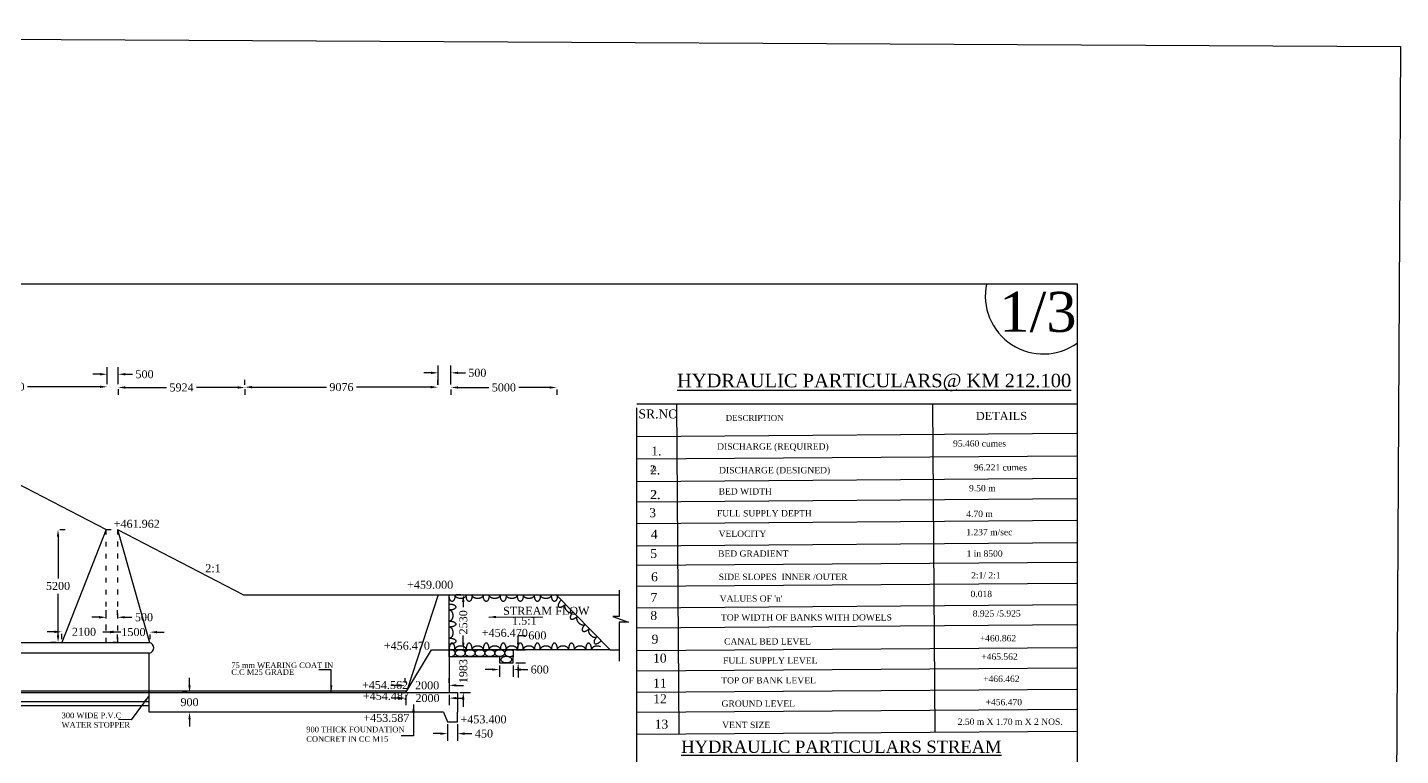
# Model space of a CAD drawing. Header units: inches. Extents: x 84.7 to 174.4, y 40.8 to 102.2.
# Drawn here: x 140.07 to 174.38, y 83.98 to 102.18 of the extents above; entities that cross this region are included whole.
import ezdxf

# ---------------------------------------------------------------- set-up
doc = ezdxf.new("R2010")
doc.units = ezdxf.units.IN
doc.header["$MEASUREMENT"] = 0
doc.linetypes.add('ACAD_ISO03W100', pattern=[30, 12, -18])
for name, color, linetype in [('DIMENSION', 7, 'Continuous'), ('DRAWING', 7, 'Continuous'), ('TEXT', 7, 'Continuous')]:
    doc.layers.add(name, color=color, linetype=linetype)
doc.styles.get("Standard").update_dxf_attribs({"font": 'times.ttf', "height": 0.2})
doc.dimstyles.get("Standard").update_dxf_attribs({"dimtxt": 0.2, "dimasz": 0.18, "dimexe": 0.18, "dimexo": 0.0625, "dimgap": 0.09, "dimtad": 0, "dimtih": 1, "dimtoh": 1, "dimdec": 4, "dimzin": 0, "dimdsep": 46, "dimtxsty": 'Standard', "dimcen": 0.09, "dimadec": 0, "dimazin": 0, "dimtfac": 1, "dimtdec": 4, "dimtofl": 0, "dimtmove": 0, "dimatfit": 3, "dimfxl": 1, "dimtolj": 1, "dimtzin": 0, "dimarcsym": 0})
picture_1 = doc.add_image_def('image1.jpg', size_in_pixel=(7220, 4926))

# ---------------------------------------------------------------- blocks, each defined once
blk = doc.blocks.new('*D18')
at = {"layer": 'Defpoints', "color": 0, "linetype": 'ACAD_ISO03W100', "transparency": 16777216}
for p in [(137.333, 93.197), (142.067, 93.197), (142.067, 93.197)]:
    blk.add_point(p, dxfattribs=at)
at = {"layer": 'DIMENSION', "color": 0, "linetype": 'ACAD_ISO03W100', "lineweight": -2, "transparency": 16777216}
for p, q in [((137.333, 93.26), (137.333, 93.377)), ((142.067, 93.26), (142.067, 93.377)), ((137.513, 93.197), (139.326, 93.197)), ((141.887, 93.197), (140.074, 93.197))]:
    blk.add_line(p, q, dxfattribs=at)
at = {"layer": 'DIMENSION', "color": 0, "linetype": 'ACAD_ISO03W100', "transparency": 16777216}
for points in [[(137.513, 93.227), (137.513, 93.167), (137.333, 93.197)], [(141.887, 93.227), (141.887, 93.167), (142.067, 93.197)]]:
    blk.add_solid(points, dxfattribs=at)
at = {"layer": 'DIMENSION', "color": 0, "linetype": 'ACAD_ISO03W100', "transparency": 16777216, "insert": (139.7, 93.197), "char_height": 0.2, "attachment_point": 5}
blk.add_mtext('\\A1;9000', dxfattribs=at)
blk = doc.blocks.new('*D19')
at = {"layer": 'Defpoints', "color": 0, "linetype": 'ACAD_ISO03W100', "transparency": 16777216}
for p in [(142.34, 93.511), (142.067, 93.197), (142.34, 93.197)]:
    blk.add_point(p, dxfattribs=at)
at = {"layer": 'DIMENSION', "color": 0, "linetype": 'ACAD_ISO03W100', "lineweight": -2, "transparency": 16777216}
for p, q in [((142.067, 93.26), (142.067, 93.691)), ((142.34, 93.26), (142.34, 93.691)), ((141.887, 93.511), (141.707, 93.511)), ((142.52, 93.511), (142.7, 93.511))]:
    blk.add_line(p, q, dxfattribs=at)
at = {"layer": 'DIMENSION', "color": 0, "linetype": 'ACAD_ISO03W100', "transparency": 16777216}
for points in [[(141.887, 93.541), (141.887, 93.481), (142.067, 93.511)], [(142.52, 93.541), (142.52, 93.481), (142.34, 93.511)]]:
    blk.add_solid(points, dxfattribs=at)
at = {"layer": 'DIMENSION', "color": 0, "linetype": 'ACAD_ISO03W100', "transparency": 16777216, "insert": (142.999, 93.511), "char_height": 0.2, "attachment_point": 5}
blk.add_mtext('\\A1;500', dxfattribs=at)
blk = doc.blocks.new('*D20')
at = {"layer": 'Defpoints', "color": 0, "linetype": 'ACAD_ISO03W100', "transparency": 16777216}
for p in [(142.34, 93.197), (145.508, 93.197), (145.508, 93.18)]:
    blk.add_point(p, dxfattribs=at)
at = {"layer": 'DIMENSION', "color": 0, "linetype": 'ACAD_ISO03W100', "lineweight": -2, "transparency": 16777216}
for p, q in [((142.34, 93.135), (142.34, 93)), ((142.52, 93.18), (143.551, 93.18)), ((145.328, 93.18), (144.297, 93.18)), ((145.508, 93.135), (145.508, 93))]:
    blk.add_line(p, q, dxfattribs=at)
at = {"layer": 'DIMENSION', "color": 0, "linetype": 'ACAD_ISO03W100', "transparency": 16777216}
for points in [[(142.52, 93.21), (142.52, 93.15), (142.34, 93.18)], [(145.328, 93.21), (145.328, 93.15), (145.508, 93.18)]]:
    blk.add_solid(points, dxfattribs=at)
at = {"layer": 'DIMENSION', "color": 0, "linetype": 'ACAD_ISO03W100', "transparency": 16777216, "insert": (143.924, 93.18), "char_height": 0.2, "attachment_point": 5}
blk.add_mtext('\\A1;5924', dxfattribs=at)
blk = doc.blocks.new('*D21')
at = {"layer": 'Defpoints', "color": 0, "linetype": 'ACAD_ISO03W100', "transparency": 16777216}
for p in [(145.508, 93.18), (150.331, 93.189), (150.331, 93.18)]:
    blk.add_point(p, dxfattribs=at)
at = {"layer": 'DIMENSION', "color": 0, "linetype": 'ACAD_ISO03W100', "lineweight": -2, "transparency": 16777216}
for p, q in [((145.508, 93.243), (145.508, 93.369)), ((150.331, 93.243), (150.331, 93.369)), ((145.688, 93.189), (147.546, 93.189)), ((150.151, 93.189), (148.293, 93.189))]:
    blk.add_line(p, q, dxfattribs=at)
at = {"layer": 'DIMENSION', "color": 0, "linetype": 'ACAD_ISO03W100', "transparency": 16777216}
for points in [[(145.688, 93.219), (145.688, 93.159), (145.508, 93.189)], [(150.151, 93.219), (150.151, 93.159), (150.331, 93.189)]]:
    blk.add_solid(points, dxfattribs=at)
at = {"layer": 'DIMENSION', "color": 0, "linetype": 'ACAD_ISO03W100', "transparency": 16777216, "insert": (147.919, 93.189), "char_height": 0.2, "attachment_point": 5}
blk.add_mtext('\\A1;9076', dxfattribs=at)
blk = doc.blocks.new('*D22')
at = {"layer": 'Defpoints', "color": 0, "linetype": 'ACAD_ISO03W100', "transparency": 16777216}
for p in [(150.655, 93.547), (150.339, 93.188), (150.655, 93.189)]:
    blk.add_point(p, dxfattribs=at)
at = {"layer": 'DIMENSION', "color": 0, "linetype": 'ACAD_ISO03W100', "lineweight": -2, "transparency": 16777216}
for p, q in [((150.339, 93.25), (150.339, 93.727)), ((150.655, 93.252), (150.655, 93.727)), ((150.159, 93.547), (149.979, 93.547)), ((150.835, 93.547), (151.015, 93.547))]:
    blk.add_line(p, q, dxfattribs=at)
at = {"layer": 'DIMENSION', "color": 0, "linetype": 'ACAD_ISO03W100', "transparency": 16777216}
for points in [[(150.159, 93.577), (150.159, 93.517), (150.339, 93.547)], [(150.835, 93.577), (150.835, 93.517), (150.655, 93.547)]]:
    blk.add_solid(points, dxfattribs=at)
at = {"layer": 'DIMENSION', "color": 0, "linetype": 'ACAD_ISO03W100', "transparency": 16777216, "insert": (151.314, 93.547), "char_height": 0.2, "attachment_point": 5}
blk.add_mtext('\\A1;500', dxfattribs=at)
blk = doc.blocks.new('*D23')
at = {"layer": 'Defpoints', "color": 0, "linetype": 'ACAD_ISO03W100', "transparency": 16777216}
for p in [(150.655, 93.189), (153.299, 93.189), (153.299, 93.18)]:
    blk.add_point(p, dxfattribs=at)
at = {"layer": 'DIMENSION', "color": 0, "linetype": 'ACAD_ISO03W100', "lineweight": -2, "transparency": 16777216}
for p, q in [((150.655, 93.127), (150.655, 93)), ((150.835, 93.18), (151.604, 93.18)), ((153.119, 93.18), (152.35, 93.18)), ((153.299, 93.127), (153.299, 93))]:
    blk.add_line(p, q, dxfattribs=at)
at = {"layer": 'DIMENSION', "color": 0, "linetype": 'ACAD_ISO03W100', "transparency": 16777216}
for points in [[(150.835, 93.21), (150.835, 93.15), (150.655, 93.18)], [(153.119, 93.21), (153.119, 93.15), (153.299, 93.18)]]:
    blk.add_solid(points, dxfattribs=at)
at = {"layer": 'DIMENSION', "color": 0, "linetype": 'ACAD_ISO03W100', "transparency": 16777216, "insert": (151.977, 93.18), "char_height": 0.2, "attachment_point": 5}
blk.add_mtext('\\A1;5000', dxfattribs=at)
blk = doc.blocks.new('*D34')
at = {"layer": 'Defpoints', "color": 0, "linetype": 'ACAD_ISO03W100', "transparency": 16777216}
for p in [(150.569, 84.822), (150.816, 84.822), (150.816, 84.526)]:
    blk.add_point(p, dxfattribs=at)
at = {"layer": 'DIMENSION', "color": 0, "linetype": 'ACAD_ISO03W100', "lineweight": -2, "transparency": 16777216}
for p, q in [((150.569, 84.76), (150.569, 84.346)), ((150.816, 84.76), (150.816, 84.346)), ((150.389, 84.526), (150.209, 84.526)), ((150.996, 84.526), (151.176, 84.526))]:
    blk.add_line(p, q, dxfattribs=at)
at = {"layer": 'DIMENSION', "color": 0, "linetype": 'ACAD_ISO03W100', "transparency": 16777216}
for points in [[(150.389, 84.556), (150.389, 84.496), (150.569, 84.526)], [(150.996, 84.556), (150.996, 84.496), (150.816, 84.526)]]:
    blk.add_solid(points, dxfattribs=at)
at = {"layer": 'DIMENSION', "color": 0, "linetype": 'ACAD_ISO03W100', "transparency": 16777216, "insert": (151.48, 84.526), "char_height": 0.2, "attachment_point": 5}
blk.add_mtext('\\A1;450', dxfattribs=at)
blk = doc.blocks.new('*D35')
at = {"layer": 'Defpoints', "color": 0, "linetype": 'ACAD_ISO03W100', "transparency": 16777216}
for p in [(149.53, 85.557), (150.611, 85.557), (150.611, 85.414)]:
    blk.add_point(p, dxfattribs=at)
at = {"layer": 'DIMENSION', "color": 0, "linetype": 'ACAD_ISO03W100', "lineweight": -2, "transparency": 16777216}
for p, q in [((149.53, 85.495), (149.53, 85.234)), ((150.611, 85.495), (150.611, 85.234)), ((149.35, 85.414), (149.17, 85.414)), ((150.791, 85.414), (150.971, 85.414))]:
    blk.add_line(p, q, dxfattribs=at)
at = {"layer": 'DIMENSION', "color": 0, "linetype": 'ACAD_ISO03W100', "transparency": 16777216}
for points in [[(149.35, 85.444), (149.35, 85.384), (149.53, 85.414)], [(150.791, 85.444), (150.791, 85.384), (150.611, 85.414)]]:
    blk.add_solid(points, dxfattribs=at)
at = {"layer": 'DIMENSION', "color": 0, "linetype": 'ACAD_ISO03W100', "transparency": 16777216, "insert": (150.07, 85.414), "char_height": 0.2, "attachment_point": 5}
blk.add_mtext('\\A1;2000', dxfattribs=at)
blk = doc.blocks.new('*D36')
at = {"layer": 'Defpoints', "color": 0, "linetype": 'ACAD_ISO03W100', "transparency": 16777216}
for p in [(149.509, 85.733), (150.611, 85.733), (150.611, 85.733)]:
    blk.add_point(p, dxfattribs=at)
at = {"layer": 'DIMENSION', "color": 0, "linetype": 'ACAD_ISO03W100', "lineweight": -2, "transparency": 16777216}
for p, q in [((149.509, 85.795), (149.509, 85.913)), ((150.611, 85.795), (150.611, 85.913)), ((149.329, 85.733), (149.149, 85.733)), ((150.791, 85.733), (150.971, 85.733))]:
    blk.add_line(p, q, dxfattribs=at)
at = {"layer": 'DIMENSION', "color": 0, "linetype": 'ACAD_ISO03W100', "transparency": 16777216}
for points in [[(149.329, 85.763), (149.329, 85.703), (149.509, 85.733)], [(150.791, 85.763), (150.791, 85.703), (150.611, 85.733)]]:
    blk.add_solid(points, dxfattribs=at)
at = {"layer": 'DIMENSION', "color": 0, "linetype": 'ACAD_ISO03W100', "transparency": 16777216, "insert": (150.06, 85.733), "char_height": 0.2, "attachment_point": 5}
blk.add_mtext('\\A1;2000', dxfattribs=at)
blk = doc.blocks.new('*D37')
at = {"layer": 'Defpoints', "color": 0, "linetype": 'ACAD_ISO03W100', "transparency": 16777216}
for p in [(150.918, 86.621), (150.963, 86.621), (150.816, 85.557)]:
    blk.add_point(p, dxfattribs=at)
at = {"layer": 'DIMENSION', "color": 0, "linetype": 'ACAD_ISO03W100', "lineweight": -2, "transparency": 16777216}
for p, q in [((150.963, 86.801), (150.963, 86.981)), ((150.981, 86.621), (151.143, 86.621)), ((150.879, 85.557), (151.143, 85.557)), ((150.963, 85.377), (150.963, 85.197))]:
    blk.add_line(p, q, dxfattribs=at)
at = {"layer": 'DIMENSION', "color": 0, "linetype": 'ACAD_ISO03W100', "transparency": 16777216}
for points in [[(150.933, 86.801), (150.993, 86.801), (150.963, 86.621)], [(150.933, 85.377), (150.993, 85.377), (150.963, 85.557)]]:
    blk.add_solid(points, dxfattribs=at)
at = {"layer": 'DIMENSION', "color": 0, "linetype": 'ACAD_ISO03W100', "transparency": 16777216, "insert": (150.963, 86.089), "char_height": 0.2, "attachment_point": 5, "rotation": 90}
blk.add_mtext('\\A1;1983', dxfattribs=at)
blk = doc.blocks.new('*D38')
at = {"layer": 'Defpoints', "color": 0, "linetype": 'ACAD_ISO03W100', "transparency": 16777216}
for p in [(150.963, 87.997), (150.963, 87.997), (150.963, 86.621)]:
    blk.add_point(p, dxfattribs=at)
at = {"layer": 'DIMENSION', "color": 0, "linetype": 'ACAD_ISO03W100', "lineweight": -2, "transparency": 16777216}
for p, q in [((150.9, 87.997), (150.783, 87.997)), ((150.963, 87.817), (150.963, 87.686)), ((150.963, 86.801), (150.963, 86.932)), ((150.9, 86.621), (150.783, 86.621))]:
    blk.add_line(p, q, dxfattribs=at)
at = {"layer": 'DIMENSION', "color": 0, "linetype": 'ACAD_ISO03W100', "transparency": 16777216}
for points in [[(150.933, 87.817), (150.993, 87.817), (150.963, 87.997)], [(150.933, 86.801), (150.993, 86.801), (150.963, 86.621)]]:
    blk.add_solid(points, dxfattribs=at)
at = {"layer": 'DIMENSION', "color": 0, "linetype": 'ACAD_ISO03W100', "transparency": 16777216, "insert": (150.963, 87.309), "char_height": 0.2, "attachment_point": 5, "rotation": 90}
blk.add_mtext('\\A1;2530', dxfattribs=at)
blk = doc.blocks.new('*D39')
at = {"layer": 'Defpoints', "color": 0, "linetype": 'ACAD_ISO03W100', "transparency": 16777216}
for p in [(151.868, 86.292), (152.213, 86.292), (152.213, 86.128)]:
    blk.add_point(p, dxfattribs=at)
at = {"layer": 'DIMENSION', "color": 0, "linetype": 'ACAD_ISO03W100', "lineweight": -2, "transparency": 16777216}
for p, q in [((151.688, 86.128), (151.508, 86.128)), ((151.868, 86.23), (151.868, 85.948)), ((152.213, 86.23), (152.213, 85.948)), ((152.393, 86.128), (152.573, 86.128))]:
    blk.add_line(p, q, dxfattribs=at)
at = {"layer": 'DIMENSION', "color": 0, "linetype": 'ACAD_ISO03W100', "transparency": 16777216}
for points in [[(151.688, 86.158), (151.688, 86.098), (151.868, 86.128)], [(152.393, 86.158), (152.393, 86.098), (152.213, 86.128)]]:
    blk.add_solid(points, dxfattribs=at)
at = {"layer": 'DIMENSION', "color": 0, "linetype": 'ACAD_ISO03W100', "transparency": 16777216, "insert": (152.873, 86.128), "char_height": 0.2, "attachment_point": 5}
blk.add_mtext('\\A1;600', dxfattribs=at)
blk = doc.blocks.new('*D40')
at = {"layer": 'Defpoints', "color": 0, "linetype": 'ACAD_ISO03W100', "transparency": 16777216}
for p in [(152.213, 86.621), (152.334, 86.621), (152.213, 86.292)]:
    blk.add_point(p, dxfattribs=at)
at = {"layer": 'DIMENSION', "color": 0, "linetype": 'ACAD_ISO03W100', "lineweight": -2, "transparency": 16777216}
for p, q in [((152.334, 86.801), (152.334, 86.981)), ((152.334, 86.981), (152.514, 86.981)), ((152.276, 86.621), (152.514, 86.621)), ((152.276, 86.292), (152.514, 86.292)), ((152.334, 86.112), (152.334, 85.932))]:
    blk.add_line(p, q, dxfattribs=at)
at = {"layer": 'DIMENSION', "color": 0, "linetype": 'ACAD_ISO03W100', "transparency": 16777216}
for points in [[(152.304, 86.801), (152.364, 86.801), (152.334, 86.621)], [(152.304, 86.112), (152.364, 86.112), (152.334, 86.292)]]:
    blk.add_solid(points, dxfattribs=at)
at = {"layer": 'DIMENSION', "color": 0, "linetype": 'ACAD_ISO03W100', "transparency": 16777216, "insert": (152.814, 86.981), "char_height": 0.2, "attachment_point": 5}
blk.add_mtext('\\A1;600', dxfattribs=at)
blk = doc.blocks.new('*D41')
at = {"layer": 'Defpoints', "color": 0, "linetype": 'ACAD_ISO03W100', "transparency": 16777216}
for p in [(144.123, 85.557), (144.123, 85.557), (144.155, 85.066)]:
    blk.add_point(p, dxfattribs=at)
at = {"layer": 'DIMENSION', "color": 0, "linetype": 'ACAD_ISO03W100', "lineweight": -2, "transparency": 16777216}
for p, q in [((144.123, 85.737), (144.123, 85.917)), ((144.06, 85.557), (143.943, 85.557)), ((144.092, 85.066), (143.943, 85.066)), ((144.123, 84.886), (144.123, 84.706))]:
    blk.add_line(p, q, dxfattribs=at)
at = {"layer": 'DIMENSION', "color": 0, "linetype": 'ACAD_ISO03W100', "transparency": 16777216}
for points in [[(144.093, 85.737), (144.153, 85.737), (144.123, 85.557)], [(144.093, 84.886), (144.153, 84.886), (144.123, 85.066)]]:
    blk.add_solid(points, dxfattribs=at)
at = {"layer": 'DIMENSION', "color": 0, "linetype": 'ACAD_ISO03W100', "transparency": 16777216, "insert": (144.123, 85.312), "char_height": 0.2, "attachment_point": 5}
blk.add_mtext('\\A1;900', dxfattribs=at)
blk = doc.blocks.new('*D50')
at = {"layer": 'Defpoints', "color": 0, "linetype": 'ACAD_ISO03W100', "transparency": 16777216}
for p in [(140.823, 89.629), (140.837, 89.629), (140.857, 86.804)]:
    blk.add_point(p, dxfattribs=at)
at = {"layer": 'DIMENSION', "color": 0, "linetype": 'ACAD_ISO03W100', "lineweight": -2, "transparency": 16777216}
for p, q in [((140.886, 89.629), (141.017, 89.629)), ((140.837, 89.449), (140.837, 88.408)), ((140.837, 86.984), (140.837, 88.025)), ((140.794, 86.804), (140.657, 86.804))]:
    blk.add_line(p, q, dxfattribs=at)
at = {"layer": 'DIMENSION', "color": 0, "linetype": 'ACAD_ISO03W100', "transparency": 16777216}
for points in [[(140.807, 89.449), (140.867, 89.449), (140.837, 89.629)], [(140.807, 86.984), (140.867, 86.984), (140.837, 86.804)]]:
    blk.add_solid(points, dxfattribs=at)
at = {"layer": 'DIMENSION', "color": 0, "linetype": 'ACAD_ISO03W100', "transparency": 16777216, "insert": (140.837, 88.217), "char_height": 0.2, "attachment_point": 5}
blk.add_mtext('\\A1;5200', dxfattribs=at)
blk = doc.blocks.new('*D51')
at = {"layer": 'Defpoints', "color": 0, "linetype": 'ACAD_ISO03W100', "transparency": 16777216}
for p in [(140.928, 87.084), (142.044, 87.071), (142.044, 87.071)]:
    blk.add_point(p, dxfattribs=at)
at = {"layer": 'DIMENSION', "color": 0, "linetype": 'ACAD_ISO03W100', "lineweight": -2, "transparency": 16777216}
for p, q in [((142.044, 87.133), (142.044, 87.251)), ((140.748, 87.071), (140.568, 87.071)), ((140.928, 87.022), (140.928, 86.891)), ((142.224, 87.071), (142.404, 87.071))]:
    blk.add_line(p, q, dxfattribs=at)
at = {"layer": 'DIMENSION', "color": 0, "linetype": 'ACAD_ISO03W100', "transparency": 16777216}
for points in [[(140.748, 87.101), (140.748, 87.041), (140.928, 87.071)], [(142.224, 87.101), (142.224, 87.041), (142.044, 87.071)]]:
    blk.add_solid(points, dxfattribs=at)
at = {"layer": 'DIMENSION', "color": 0, "linetype": 'ACAD_ISO03W100', "transparency": 16777216, "insert": (141.486, 87.071), "char_height": 0.2, "attachment_point": 5}
blk.add_mtext('\\A1;2100', dxfattribs=at)
blk = doc.blocks.new('*D52')
at = {"layer": 'Defpoints', "color": 0, "linetype": 'ACAD_ISO03W100', "transparency": 16777216}
for p in [(142.314, 87.071), (143.131, 87.07), (143.131, 87.064)]:
    blk.add_point(p, dxfattribs=at)
at = {"layer": 'DIMENSION', "color": 0, "linetype": 'ACAD_ISO03W100', "lineweight": -2, "transparency": 16777216}
for p, q in [((142.134, 87.064), (141.954, 87.064)), ((142.314, 87.008), (142.314, 86.884)), ((143.131, 87.008), (143.131, 86.884)), ((143.311, 87.064), (143.491, 87.064))]:
    blk.add_line(p, q, dxfattribs=at)
at = {"layer": 'DIMENSION', "color": 0, "linetype": 'ACAD_ISO03W100', "transparency": 16777216}
for points in [[(142.134, 87.094), (142.134, 87.034), (142.314, 87.064)], [(143.311, 87.094), (143.311, 87.034), (143.131, 87.064)]]:
    blk.add_solid(points, dxfattribs=at)
at = {"layer": 'DIMENSION', "color": 0, "linetype": 'ACAD_ISO03W100', "transparency": 16777216, "insert": (142.722, 87.064), "char_height": 0.2, "attachment_point": 5}
blk.add_mtext('\\A1;1500', dxfattribs=at)
blk = doc.blocks.new('*D53')
at = {"layer": 'Defpoints', "color": 0, "linetype": 'ACAD_ISO03W100', "transparency": 16777216}
for p in [(142.042, 87.435), (142.325, 87.435), (142.325, 87.435)]:
    blk.add_point(p, dxfattribs=at)
at = {"layer": 'DIMENSION', "color": 0, "linetype": 'ACAD_ISO03W100', "lineweight": -2, "transparency": 16777216}
for p, q in [((142.042, 87.497), (142.042, 87.615)), ((142.325, 87.497), (142.325, 87.615)), ((141.862, 87.435), (141.682, 87.435)), ((142.505, 87.435), (142.685, 87.435))]:
    blk.add_line(p, q, dxfattribs=at)
at = {"layer": 'DIMENSION', "color": 0, "linetype": 'ACAD_ISO03W100', "transparency": 16777216}
for points in [[(141.862, 87.465), (141.862, 87.405), (142.042, 87.435)], [(142.505, 87.465), (142.505, 87.405), (142.325, 87.435)]]:
    blk.add_solid(points, dxfattribs=at)
at = {"layer": 'DIMENSION', "color": 0, "linetype": 'ACAD_ISO03W100', "transparency": 16777216, "insert": (142.985, 87.435), "char_height": 0.2, "attachment_point": 5}
blk.add_mtext('\\A1;500', dxfattribs=at)

msp = doc.modelspace()

# ---------------------------------------------------------------- linework, layer by layer
at = {"layer": 'DRAWING'}
msp.add_line((106.50757, 86.80393), (143.12601, 86.80393), dxfattribs=at)
at = {"layer": 'DRAWING', "linetype": 'ACAD_ISO03W100'}
msp.add_line((143.12601, 86.53871), (106.50757, 86.53871), dxfattribs=at)
at = {"layer": 'DRAWING'}
msp.add_lwpolyline([(91.11446, 95.7754), (166.30488, 95.7754), (166.30488, 45.81137), (91.11446, 45.81137)], close=True, dxfattribs=at)
for points in [[(156.29055, 92.77093), (156.35141, 84.51643)], [(162.68763, 92.77093), (162.74813, 84.56359)], [(107.59775, 89.61295), (112.36037, 92.05624), (117.09091, 92.05624), (117.14817, 92.05624), (123.081, 89.03278), (128.12252, 89.03278), (134.68464, 92.35108), (135.25003, 92.35108), (135.663, 92.0771), (137.30628, 92.0771), (142.04215, 89.62844)], [(155.29807, 91.95812), (166.28228, 92.03909)], [(155.29807, 91.3937), (166.28644, 91.4747)], [(155.29807, 90.82915), (166.28644, 90.91015)], [(155.29807, 90.32202), (166.28644, 90.40303)], [(155.29807, 89.778), (166.28644, 89.85901)], [(155.29807, 89.22477), (166.28644, 89.30578)], [(155.29807, 88.73608), (166.28644, 88.81709)], [(155.29807, 88.21049), (166.28644, 88.2915)], [(155.29807, 87.67012), (166.28644, 87.75113)], [(155.29807, 87.17221), (166.28644, 87.25322)], [(96.68565, 85.55719), (96.68565, 84.41128), (96.90349, 84.41128), (97.11568, 85.22585), (143.11789, 85.22585), (143.11789, 86.53871)], [(149.53033, 85.55719), (150.1729, 86.62396), (150.61055, 86.62396), (150.61055, 85.55719)], [(155.29807, 86.60055), (166.28644, 86.68155)], [(155.29807, 86.09341), (166.28644, 86.17441)], [(92.41468, 85.55719), (150.81234, 85.55719)], [(97.45965, 85.59867), (149.55532, 85.59867)], [(155.29807, 85.55861), (166.28644, 85.63962)], [(143.11789, 85.31902), (106.50757, 85.31902)], [(155.29807, 85.06069), (166.28644, 85.1417)], [(155.30214, 84.5087), (166.29051, 84.5897)]]:
    msp.add_lwpolyline(points, dxfattribs=at)
at = {"layer": 'DRAWING', "linetype": 'ACAD_ISO03W100'}
for points in [[(142.04215, 89.62844), (140.93599, 86.80393)], [(142.32544, 89.62844), (143.12601, 86.80393)], [(142.32544, 89.62844), (145.47137, 87.99727), (150.61055, 87.99727)], [(150.33753, 87.99727), (149.55532, 85.59867)], [(150.61055, 86.62396), (150.61055, 87.99727)], [(153.28468, 87.99727), (154.8393, 87.99727)], [(154.86108, 88.11418), (154.86108, 87.45622), (154.70321, 87.45622), (155.08972, 87.30941), (154.86108, 87.30941), (154.86108, 86.3415)], [(151.86798, 86.44378), (150.61055, 86.44378), (150.61055, 86.62133), (152.21333, 86.62133), (152.21333, 86.44378)], [(154.63079, 86.62133), (154.86108, 86.62133)], [(151.86798, 86.44378), (151.86798, 86.29233), (152.21333, 86.29233), (152.21333, 86.44378)], [(150.46758, 85.06614), (143.11789, 85.06614), (143.11789, 85.55719), (150.81623, 85.55719), (150.81623, 85.06614)], [(150.46758, 85.06614), (150.56943, 84.82204), (150.81623, 84.82204), (150.81623, 85.06614)]]:
    msp.add_lwpolyline(points, dxfattribs=at)
at = {"layer": 'DRAWING', "linetype": 'ACAD_ISO03W100', "ltscale": 0.01}
msp.add_lwpolyline([(142.04215, 89.62844), (142.32544, 89.62844), (142.32544, 86.80393), (142.04215, 86.80393)], close=True, dxfattribs=at)
at = {"layer": 'DRAWING', "linetype": 'ACAD_ISO03W100'}
msp.add_lwpolyline([(150.61055, 87.99727), (153.28468, 87.99727), (154.63079, 86.62133), (150.61055, 86.62133)], close=True, dxfattribs=at)
msp.add_arc((165.45652, 95.46865), 1.45041, 167.790139, 305.796946, dxfattribs=at)
at = {"layer": 'DRAWING'}
msp.add_arc((143.09148, 86.67132), 0.13703, 284.594442, 75.405558, dxfattribs=at)
at = {"layer": 'DRAWING', "linetype": 'ACAD_ISO03W100', "extrusion": (0, 0, -1)}
for centre, major_axis, ratio, start_param, end_param in [((150.68307, 87.97986), (0, -0.1484), 0.49206342, 4.5948168, 7.97155381), ((150.89626, 87.99727), (-0.14067, 0), 0.6527888, 3.14159265, 6.28318531), ((151.10944, 87.97986), (0, -0.1484), 0.49206342, 4.5948168, 7.97155381), ((151.32263, 87.99727), (-0.14067, 0), 0.6527888, 3.14159265, 6.28318531), ((151.53581, 87.97986), (0, -0.1484), 0.49206342, 4.5948168, 7.97155381), ((151.749, 87.99727), (-0.14067, 0), 0.6527888, 3.14159265, 6.28318531), ((151.96218, 87.97986), (0, -0.1484), 0.49206342, 4.5948168, 7.97155381), ((152.17537, 87.99727), (-0.14067, 0), 0.6527888, 3.14159265, 6.28318531), ((152.38856, 87.97986), (0, -0.1484), 0.49206342, 4.5948168, 7.97155381), ((152.60174, 87.99727), (-0.14067, 0), 0.6527888, 3.14159265, 6.28318531), ((152.81493, 87.97986), (0, -0.1484), 0.49206342, 4.5948168, 7.97155381), ((153.02811, 87.99727), (-0.14067, 0), 0.6527888, 3.14159265, 6.28318531), ((153.2413, 87.97986), (0, -0.1484), 0.49206342, 4.5948168, 7.97155381), ((150.62796, 87.6911), (0.1484, 0), 0.49206342, 4.5948168, 7.97155381), ((150.61055, 87.47792), (0, -0.14067), 0.6527888, 3.14159265, 6.28318531), ((150.62796, 87.26473), (0.1484, 0), 0.49206342, 4.5948168, 7.97155381), ((150.61245, 87.05151), (0, -0.14067), 0.6527888, 3.14159265, 6.28318531), ((150.62986, 86.83833), (0.1484, 0), 0.49206342, 4.5948168, 7.97155381)]:
    msp.add_ellipse(centre, major_axis=major_axis, ratio=ratio, start_param=start_param, end_param=end_param, dxfattribs=at)
at = {"layer": 'DRAWING', "linetype": 'ACAD_ISO03W100'}
for centre, major_axis, ratio, start_param, end_param in [((153.45144, 87.80342), (-0.10536, -0.1045), 0.49206342, 4.5948168, 7.97155381), ((153.61392, 87.66432), (0.09906, -0.09987), 0.6527888, 3.14159265, 6.28318531), ((153.75169, 87.5007), (-0.10536, -0.1045), 0.49206342, 4.5948168, 7.97155381), ((153.91285, 87.36024), (0.09906, -0.09987), 0.6527888, 3.14159265, 6.28318531), ((154.05061, 87.19661), (-0.10536, -0.1045), 0.49206342, 4.5948168, 7.97155381), ((154.20938, 87.05345), (0.09906, -0.09987), 0.6527888, 3.14159265, 6.28318531), ((154.34715, 86.88983), (-0.10536, -0.1045), 0.49206342, 4.5948168, 7.97155381), ((150.68307, 86.64137), (0, 0.1484), 0.49206342, 4.5948168, 7.97155381), ((150.64122, 86.53852), (-0.12321, 0), 0.6939112, 1.31923946, 4.96394585), ((150.89626, 86.62396), (-0.14067, 0), 0.6527888, 3.14159265, 6.28318531), ((151.10944, 86.64137), (0, 0.1484), 0.49206342, 4.5948168, 7.97155381), ((151.32263, 86.62396), (-0.14067, 0), 0.6527888, 3.14159265, 6.28318531), ((151.53581, 86.64137), (0, 0.1484), 0.49206342, 4.5948168, 7.97155381), ((151.749, 86.62396), (-0.14067, 0), 0.6527888, 3.14159265, 6.28318531), ((151.96218, 86.64137), (0, 0.1484), 0.49206342, 4.5948168, 7.97155381), ((152.11978, 86.53852), (-0.12321, 0), 0.6939112, 3.85016697, 8.71620365), ((152.17537, 86.62396), (-0.14067, 0), 0.6527888, 3.14159265, 6.28318531), ((152.38856, 86.64137), (0, 0.1484), 0.49206342, 4.5948168, 7.97155381), ((152.60174, 86.62396), (-0.14067, 0), 0.6527888, 3.14159265, 6.28318531), ((152.81493, 86.64137), (0, 0.1484), 0.49206342, 4.5948168, 7.97155381), ((153.02811, 86.62396), (-0.14067, 0), 0.6527888, 3.14159265, 6.28318531), ((153.2413, 86.64137), (0, 0.1484), 0.49206342, 4.5948168, 7.97155381), ((153.45448, 86.62396), (-0.14067, 0), 0.6527888, 3.14159265, 6.28318531), ((153.6677, 86.63947), (0, 0.1484), 0.49206342, 4.5948168, 7.97155381), ((153.88089, 86.62206), (-0.14067, 0), 0.6527888, 3.14159265, 6.28318531), ((154.09407, 86.63947), (0, 0.1484), 0.49206342, 4.5948168, 7.97155381), ((154.30726, 86.62206), (-0.14067, 0), 0.6527888, 4.09996925, 6.28318531)]:
    msp.add_ellipse(centre, major_axis=major_axis, ratio=ratio, start_param=start_param, end_param=end_param, dxfattribs=at)
for centre, major_axis, ratio in [((150.88765, 86.53852), (-0.12321, 0), 0.6939112), ((151.13407, 86.53852), (-0.12321, 0), 0.6939112), ((151.3805, 86.53852), (-0.12321, 0), 0.6939112), ((151.62692, 86.53852), (-0.12321, 0), 0.6939112), ((151.87335, 86.53852), (-0.12321, 0), 0.6939112), ((152.039, 86.37716), (-0.13061, -0.00254), 0.64951916)]:
    msp.add_ellipse(centre, major_axis=major_axis, ratio=ratio, dxfattribs=at)
at = {"layer": 'TEXT', "linetype": 'ACAD_ISO03W100'}
msp.add_lwpolyline([(155.29807, 92.77093), (166.30488, 92.77093), (166.30488, 80.67088), (155.29807, 80.67088)], close=True, dxfattribs=at)

# ---------------------------------------------------------------- texts
at = {"layer": 'DRAWING', "linetype": 'ACAD_ISO03W100'}
for s, height, p in [('1/3', 1, (164.35707, 94.57221)), ('+461.962', 0.2, (142.22798, 89.67234)), ('2:1', 0.2, (144.51705, 88.56144)), ('+459.000', 0.2, (149.55881, 88.14923)), ('STREAM FLOW', 0.2, (151.95892, 87.4965)), ('+456.470', 0.2, (151.42384, 86.94589)), ('1.5:1', 0.2, (152.18192, 87.25147)), ('+456.470', 0.2, (148.9777, 86.62538)), ('+454.562', 0.2, (148.43114, 85.64141)), ('+454.487', 0.2, (148.45483, 85.36685)), ('+453.587', 0.2, (148.46434, 84.81937)), ('+453.400', 0.2, (150.89283, 84.78429))]:
    msp.add_text(s, height=height, dxfattribs=at).set_placement(p)
at = {"layer": 'DRAWING'}
for s, height, p in [('3', 0.22423, (155.60846, 89.93696)), ('4', 0.22423, (155.65026, 89.40095)), ('5', 0.22423, (155.63658, 88.91741)), ('6', 0.22423, (155.65503, 88.33471)), ('7', 0.22423, (155.6413, 87.81467)), ('8', 0.22423, (155.63676, 87.36764)), ('9', 0.22423, (155.66879, 86.77635)), ('10', 0.224231, (155.70533, 86.30193)), ('11', 0.224231, (155.70533, 85.67699)), ('12', 0.224231, (155.70947, 85.28522)), ('13', 0.224231, (155.746, 84.65058))]:
    msp.add_text(s, height=height, dxfattribs=at).set_placement(p)
at = {"layer": 'DRAWING', "attachment_point": 1}
for s, insert, char_height, width in [(' SR.NO ', (155.2562, 92.63156), 0.224231, 3.5985232), ('1.', (155.65966, 91.70497), 0.224231, 0.1905161), ('DISCHARGE (REQUIRED)', (157.3058, 91.7844), 0.1578362, 2.7107003), ('95.460 cumes', (163.20119, 91.86024), 0.1578362, 2.7107003), ('96.221 cumes', (163.72239, 91.26272), 0.1578362, 2.7107003), ('2.', (155.629, 91.22904), 0.224231, 0.1905161), ('DISCHARGE (DESIGNED)', (157.3557, 91.19215), 0.1578362, 2.7107003), ('2.', (155.63057, 90.61266), 0.224231, 0.1905161), ('2.', (155.632, 90.61503), 0.224231, 0.1905161), ('2.', (155.636, 90.61449), 0.224231, 0.1905161), ('2.', (155.63634, 90.61463), 0.224231, 0.1905161), ('2.', (155.63838, 90.61646), 0.224231, 0.1905161), ('BED WIDTH', (157.34323, 90.66223), 0.157836, 2.7107003), ('9.50 m', (163.59978, 90.74208), 0.157836, 2.7107003), ('FULL SUPPLY DEPTH ', (157.29955, 90.11361), 0.1578362, 2.7107003), ('4.70 m', (163.53076, 90.09895), 0.157836, 2.7107003), ('VELOCITY ', (157.34323, 89.6024), 0.157836, 2.7107003), ('1.237 m/sec', (163.53094, 89.64314), 0.1578362, 2.7107003), ('BED GRADIENT ', (157.3301, 89.10571), 0.1578362, 2.7107003), ('1 in 8500', (163.53864, 89.1072), 0.157836, 2.7107003), ('SIDE SLOPES  INNER /OUTER', (157.34584, 88.52473), 0.1578362, 3.5992353), ('2:1/ 2:1', (163.6536, 88.56359), 0.157836, 2.7107003), ("VALUES OF 'n'", (157.36942, 87.98301), 0.1578362, 2.7107003), ('0.018', (163.63825, 88.09656), 0.157836, 2.7107003), ('TOP WIDTH OF BANKS WITH DOWELS', (157.40083, 87.51196), 0.1578362, 4.6047989), ('8.925 /5.925', (163.6922, 87.61062), 0.1578362, 2.7107003), ('CANAL BED LEVEL', (157.47952, 86.91085), 0.1578362, 2.7107003), ('+460.862', (163.86849, 86.99046), 0.157836, 2.7107003), ('+465.562', (163.90682, 86.53107), 0.157836, 2.7107003), ('FULL SUPPLY LEVEL', (157.45594, 86.43192), 0.1578362, 2.7107003), ('TOP OF BANK LEVEL', (157.40879, 85.93733), 0.1578362, 2.7107003), ('+466.462', (163.95334, 85.97543), 0.157836, 2.7107003), ('GROUND LEVEL ', (157.41666, 85.35635), 0.1578362, 2.7107003), ('+456.470', (164.01467, 85.39355), 0.157836, 2.7107003), ('VENT SIZE', (157.43237, 84.82249), 0.157836, 2.7107003), ('2.50 m X 1.70 m X 2 NOS. ', (163.31718, 84.90352), 0.1578362, 2.7107003), ('{\\LHYDRAULIC PARTICULARS STREAM  }', (156.40908, 84.35199), 0.3066473, 10.3641586)]:
    msp.add_mtext(s, dxfattribs=dict(at, insert=insert, char_height=char_height, width=width))
at = {"layer": 'TEXT', "linetype": 'ACAD_ISO03W100'}
for s, p in [('C.C M25 GRADE', (145.16656, 85.9955)), ('75 mm WEARING COAT IN ', (145.16656, 86.16529)), ('WATER STOPPER', (140.9263, 84.67461)), ('300 WIDE P.V.C', (140.9263, 84.91231)), ('900 THICK FOUNDATION', (147.03992, 84.5595)), ('CONCRET IN CC M15', (147.03992, 84.3218))]:
    msp.add_text(s, height=0.14, dxfattribs=at).set_placement(p)
at = {"layer": 'TEXT', "attachment_point": 1}
for s, insert, char_height, width in [('{\\L HYDRAULIC PARTICULARS@ KM 212.100}', (156.17542, 93.52298), 0.3386678, 11.5347629), (' DESCRIPTION ', (157.46517, 92.4931), 0.1472476, 3.5985232), ('DETAILS', (163.76896, 92.57065), 0.203517, 2.1994619), ('2.', (155.63042, 91.23141), 0.147248, 0.1905161), ('2.', (155.63443, 91.23087), 0.147248, 0.1905161), ('2.', (155.63477, 91.23101), 0.147248, 0.1905161), ('2.', (155.6368, 91.23284), 0.147248, 0.1905161)]:
    msp.add_mtext(s, dxfattribs=dict(at, insert=insert, char_height=char_height, width=width))

# ---------------------------------------------------------------- dimensions: what is measured, and where the dimension line sits
at = {"layer": 'DIMENSION', "linetype": 'ACAD_ISO03W100'}
for base, p1, p2, text, picture, middle in [((142.34027, 93.51132), (142.06708, 93.19749), (142.34027, 93.19749), '500', '*D19', (142.99942, 93.51132)), ((150.65471, 93.54656), (150.33901, 93.18763), (150.65471, 93.18904), '500', '*D22', (151.31387, 93.54656)), ((142.06708, 93.19749), (137.33321, 93.19711), (142.06708, 93.19749), '9000', '*D18', (139.70014, 93.19749)), ((150.33052, 93.18904), (145.50842, 93.18004), (150.33052, 93.18004), '9076', '*D21', (147.91947, 93.18904)), ((145.50842, 93.18004), (142.34027, 93.19749), (145.50842, 93.19749), '5924', '*D20', (143.92434, 93.18004)), ((153.29921, 93.18041), (150.65471, 93.18904), (153.29921, 93.18904), '5000', '*D23', (151.97696, 93.18041)), ((142.32544, 87.43471), (142.04215, 87.43471), (142.32544, 87.43471), '500', '*D53', (142.9846, 87.43471)), ((142.0437, 87.07077), (140.92817, 87.08441), (142.0437, 87.07077), '2100', '*D51', (141.48593, 87.07077)), ((143.13072, 87.06364), (142.3137, 87.07077), (143.13072, 87.0701), '1500', '*D52', (142.72221, 87.06364)), ((152.21333, 86.12798), (151.86798, 86.29233), (152.21333, 86.29233), '600', '*D39', (152.87321, 86.12798)), ((150.61055, 85.73262), (149.50879, 85.73262), (150.61055, 85.73262), '2000', '*D36', (150.05967, 85.73262)), ((150.61055, 85.4137), (149.53033, 85.55719), (150.61055, 85.55719), '2000', '*D35', (150.07044, 85.4137)), ((150.81623, 84.5264), (150.56943, 84.82204), (150.81623, 84.82204), '450', '*D34', (151.48014, 84.5264))]:
    dim = msp.add_linear_dim(base=base, p1=p1, p2=p2, text=text, dimstyle='Standard', dxfattribs=at)
    dim.commit()
    dim.dimension.update_dxf_attribs({"geometry": picture, "text_midpoint": middle})
for base, p1, p2, text, picture, middle in [((140.83676, 89.62918), (140.85694, 86.80393), (140.82331, 89.62918), '5200', '*D50', (140.83676, 88.21656)), ((152.33429, 86.62133), (152.21333, 86.29233), (152.21333, 86.62133), '600', '*D40', (152.81417, 86.98133)), ((144.12259, 85.55719), (144.15498, 85.06614), (144.12259, 85.55719), '900', '*D41', (144.12259, 85.31167))]:
    dim = msp.add_linear_dim(base=base, p1=p1, p2=p2, angle=90, text=text, dimstyle='Standard', dxfattribs=at)
    dim.commit()
    dim.dimension.update_dxf_attribs({"geometry": picture, "text_midpoint": middle})
for base, p1, p2, text, picture, middle in [((150.96281, 87.99727), (150.96281, 86.62133), (150.96281, 87.99727), '2530', '*D38', (150.96281, 87.3093)), ((150.96281, 86.62133), (150.81623, 85.55719), (150.91832, 86.62133), '1983', '*D37', (150.96281, 86.08926))]:
    dim = msp.add_linear_dim(base=base, p1=p1, p2=p2, angle=90, text=text, dimstyle='Standard', dxfattribs=at)
    dim.commit()
    dim.dimension.update_dxf_attribs({"geometry": picture, "text_midpoint": middle, "text_rotation": 90})

# ---------------------------------------------------------------- pictures from other files: only their frames are drawn
image = msp.add_image(picture_1, insert=(84.7318, 41.23917), size_in_units=(89.32475, 60.94373), rotation=-0.306801, dxfattribs=dict(fade=30))
image.dxf.flags = 7

# ---------------------------------------------------------------- leaders
for points in [[(147.66472, 85.55719), (147.66472, 86.11895), (147.35167, 86.11895)], [(143.11789, 85.47813), (142.66592, 84.87022), (142.34962, 84.88053)], [(149.71962, 85.25542), (149.71962, 84.46855), (149.41453, 84.46855)]]:
    msp.add_leader(points, dimstyle='Standard', override={"dimgap": 0.09, "dimtad": 0}, dxfattribs=at)
at = {"layer": 'TEXT', "linetype": 'ACAD_ISO03W100'}
msp.add_leader([(151.60142, 87.44051), (152.95438, 87.44443)], dimstyle='Standard', override={"dimgap": 0.09, "dimtad": 0}, dxfattribs=at)

doc.saveas('drawing.dxf')
